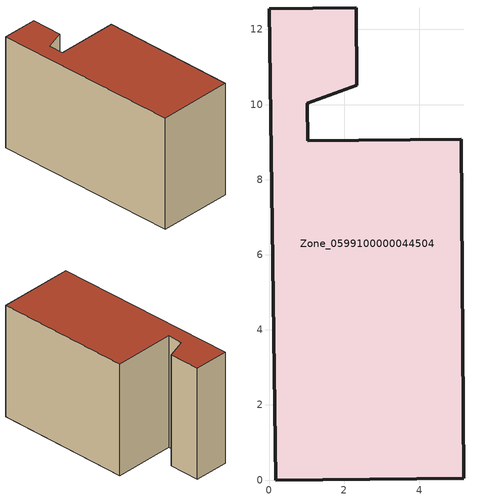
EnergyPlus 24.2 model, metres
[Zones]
Zone_0599100000044504
 floor ground (C_G): 5.19,0.05 0.18,0 0,12.55 2.32,12.57 2.33,10.51 1.02,10.04 1.03,9.04 5.12,9.08 z0
 wall outside (C_F): 0.18,0 5.19,0.05 5.12,9.08 1.03,9.04 1.02,10.04 2.33,10.51 2.32,12.57 0,12.55 0.18,0 z0:7.65
 roof outside (C_R): 5.19,0.05 5.12,9.08 1.03,9.04 1.02,10.04 2.33,10.51 2.32,12.57 0,12.55 0.18,0 z7.65
[BUILDING]
Pand.0599100000044504: North Axis=0; Terrain=City; Loads Convergence Tolerance Value=0.04; Temperature Convergence Tolerance Value=0.4; Solar Distribution=FullExterior; Maximum Number of Warmup Days=25; Minimum Number of Warmup Days=1
[Site:Location]
Rotterdam.The.Hague.AP_ZH_NLD Design_Conditions: Latitude=51.96; Longitude=4.45; Time Zone=1; Elevation=-4.5
[SITE:GROUNDTEMPERATURE:BUILDINGSURFACE]
18, 18, 18, 18, 18, 18, 18, 18, 18, 18, 18, 18
[MATERIAL] Thermal Absorptance=0.9; Solar Absorptance=0.7; Visible Absorptance=0.7
Name | Roughness | Thickness | Conductivity | Density | Specific Heat
G.TI.1975-1991 | MediumSmooth | 0.15 | 0.288461 | 540 | 1210
F.TI.1975-1991 | Rough | 0.3 | 0.230769 | 1920 | 840
R.TI.1975-1991 | MediumRough | 0.2 | 0.153846 | 1500 | 1000
[CONSTRUCTION]
C_G: G.TI.1975-1991
C_F: F.TI.1975-1991
C_R: R.TI.1975-1991
[ZONE]
Zone_0599100000044504: Type=1; Multiplier=1; Ceiling Height=Autocalculate; Volume=Autocalculate; Floor Area=autocalculate; Part of Total Floor Area=Yes
[ZONEINFILTRATION:DESIGNFLOWRATE]
Infil_Zone_0599100000044504: Zone or ZoneList or Space or SpaceList=Zone_0599100000044504; Schedule=AlwaysOn; Design Flow Rate Calculation Method=Flow/Area; Flow Rate per Floor Area=0.003; Constant Term Coefficient=1; Temperature Term Coefficient=0; Velocity Term Coefficient=0; Velocity Squared Term Coefficient=0
[HVACTEMPLATE:ZONE:IDEALLOADSAIRSYSTEM]
Zone_0599100000044504: Maximum Heating Supply Air Temperature=50; Minimum Cooling Supply Air Temperature=13; Maximum Heating Supply Air Humidity Ratio=0.0156; Minimum Cooling Supply Air Humidity Ratio=0.0077; Heating Limit=NoLimit; Cooling Limit=NoLimit; Dehumidification Control Type=ConstantSensibleHeatRatio; Cooling Sensible Heat Ratio=0.7; Dehumidification Setpoint=60; Humidification Control Type=None; Humidification Setpoint=30; Outdoor Air Method=None; Outdoor Air Flow Rate per Person=0.00944; Outdoor Air Flow Rate per Zone Floor Area=0; Outdoor Air Flow Rate per Zone=0; Demand Controlled Ventilation Type=None; Outdoor Air Economizer Type=NoEconomizer; Heat Recovery Type=None; Sensible Heat Recovery Effectiveness=0.7; Latent Heat Recovery Effectiveness=0.65
[ZONECONTROL:THERMOSTAT]
ThermostatControl_Zone_0599100000044504: Zone or ZoneList=Zone_0599100000044504; Control Type Schedule=DualSetpointControlType; Control 1=Thermostat_Zone_0599100000044504; Temperature Difference Between Cutout And Setpoint=0
[THERMOSTATSETPOINT:DUALSETPOINT]
Thermostat_Zone_0599100000044504: Heating Setpoint Temperature Schedule=HeatingSetpoint_Zone_0599100000044504; Cooling Setpoint Temperature Schedule=CoolingSetpoint_Zone_0599100000044504
[SCHEDULE:COMPACT]
HeatingSetpoint_Zone_0599100000044504: Through: 12/31, For: AllDays, Until: 24:00, 21
CoolingSetpoint_Zone_0599100000044504: Through: 12/31, For: AllDays, Until: 24:00, 24
DualSetpointControlType: Through: 12/31, For: AllDays, Until: 24:00, 4
AlwaysOn: Through: 12/31, For: AllDays, Until: 24:00, 1
